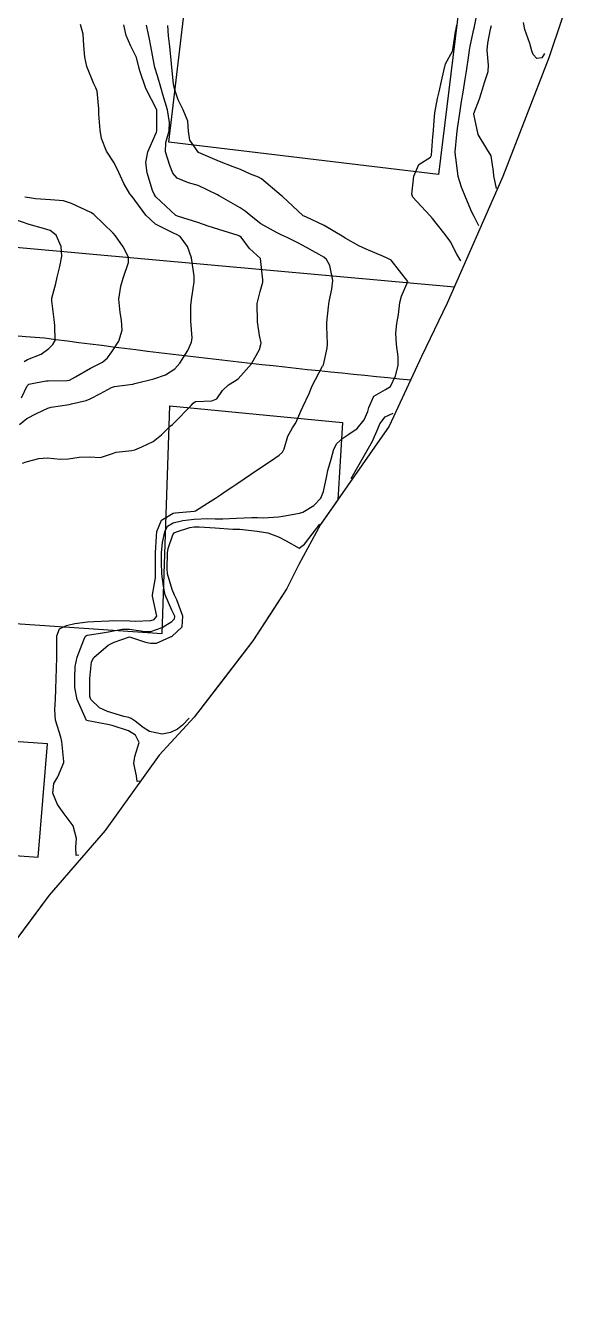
# Model space of a CAD drawing. Header units: metres. Extents: x 292545 to 299085, y 7450245 to 7463078.
# Drawn here: x 296539.7 to 296592.4, y 7459424 to 7459545.2 of the extents above; entities that cross this region are included whole.
import ezdxf

# ---------------------------------------------------------------- set-up
doc = ezdxf.new("R2010")
doc.units = ezdxf.units.M
for name, color, linetype in [('Area', 45, 'Continuous'), ('Curvas de Nivel 1m', 11, 'Continuous'), ('Curvas de Nivel 5m', 15, 'Continuous'), ('Edificações', 30, 'Continuous'), ('Vias Primárias', 230, 'Continuous')]:
    doc.layers.add(name, color=color, linetype=linetype)

msp = doc.modelspace()

# ---------------------------------------------------------------- linework, layer by layer
at = {"layer": 'Area'}
msp.add_polyline3d([(296590.57, 7459545.9, 680.72), (296589.29, 7459542.16, 683.26), (296584.93, 7459530.91, 690.85), (296579.67, 7459518.89, 677.15), (296577.23, 7459513.82, 676.88), (296574.15, 7459507.21, 676.87), (296567.63, 7459497.9, 684.01), (296565.57, 7459494.11, 683.52), (296564.44, 7459491.84, 682.93), (296561.23, 7459486.86, 678.88), (296555.66, 7459479.62, 680.94), (296552.32, 7459476.02, 678.73), (296547.22, 7459468.89, 680.47), (296541.9, 7459462.77, 682.2), (296533.83, 7459451.92, 678.7), (296523.41, 7459439.21, 678.23), (296522.69, 7459438.23, 677.37), (296521.6, 7459436.86, 679), (296520.28, 7459434.82, 679.36), (296516.77, 7459430.9, 672.34), (296514.04, 7459427.29, 682.31), (296512.85, 7459425.63, 680.35), (296510.25, 7459422.07, 681.74)], dxfattribs=at)
at = {"layer": 'Curvas de Nivel 1m', "flags": 128}
for points, elevation in [([(296582.66, 7459526.21), (296582.22, 7459527.09), (296582, 7459527.51), (296581.42, 7459528.88), (296581.02, 7459529.88), (296580.69, 7459530.89), (296580.52, 7459532.44), (296580.44, 7459532.89), (296580.41, 7459533.23), (296580.58, 7459534.89), (296580.65, 7459535.45), (296580.86, 7459536.89), (296581.03, 7459537.99), (296581.18, 7459538.88), (296581.38, 7459540.11), (296581.5, 7459540.88), (296581.71, 7459542.41), (296581.77, 7459542.88), (296581.83, 7459543.24), (296582.2, 7459544.87), (296582.21, 7459544.96), (296582.55, 7459546.55)], 679), ([(296539.09, 7459507.38), (296539.77, 7459507.96), (296540.71, 7459508.42), (296541.78, 7459508.92), (296542.1, 7459509.02), (296543.78, 7459509.28), (296544.02, 7459509.33), (296545.42, 7459509.67), (296545.79, 7459509.81), (296546.78, 7459510.31), (296547.81, 7459510.88), (296548.1, 7459510.99), (296549.81, 7459511.21), (296549.85, 7459511.22), (296550.03, 7459511.26), (296551.82, 7459511.7), (296552.95, 7459512.09), (296553.83, 7459512.66), (296554.3, 7459513.2), (296555.05, 7459514.4), (296555.41, 7459515.19), (296555.45, 7459515.59), (296555.35, 7459517.19), (296555.34, 7459518.63), (296555.39, 7459519.19), (296555.64, 7459520.9), (296555.67, 7459521.18), (296555.67, 7459521.44), (296555.41, 7459523.19), (296555.03, 7459524.26), (296554.34, 7459525.2), (296553.98, 7459525.4), (296553.68, 7459525.52), (296551.99, 7459526.39), (296551.06, 7459527.24), (296550.02, 7459528.66), (296549.76, 7459528.99), (296549.54, 7459529.26), (296548.98, 7459530.22), (296548.51, 7459531.27), (296548.06, 7459532.2), (296547.34, 7459533.29), (296546.87, 7459534.5), (296546.73, 7459535.29), (296546.61, 7459536.8), (296546.6, 7459537.3), (296546.44, 7459539), (296546.33, 7459539.3), (296546.15, 7459539.69), (296545.47, 7459541.31), (296545.28, 7459542.21), (296545.2, 7459543.31), (296545.12, 7459544.4), (296544.87, 7459545.31)], 674), ([(296544.7, 7459466.55), (296544.47, 7459466.51), (296544.44, 7459467.32), (296544.48, 7459468.13), (296544.16, 7459469.32), (296543.32, 7459470.47), (296542.7, 7459471.34), (296542.25, 7459472.44), (296542.34, 7459473.34), (296542.71, 7459473.99), (296543.29, 7459475.33), (296543.29, 7459475.42), (296543.11, 7459477.33), (296542.99, 7459477.75), (296542.51, 7459479.34), (296542.45, 7459480.33), (296542.5, 7459481.34), (296542.54, 7459482.26), (296542.57, 7459483.34), (296542.59, 7459484.23), (296542.61, 7459485.34), (296542.62, 7459486.23), (296542.63, 7459487.34), (296542.87, 7459488), (296543.54, 7459488.34), (296544.33, 7459488.53), (296545.54, 7459488.68), (296546.13, 7459488.7), (296547.55, 7459488.78), (296548.01, 7459488.81), (296549.55, 7459488.78), (296550.05, 7459488.75), (296551.55, 7459488.8), (296551.87, 7459488.9), (296552.12, 7459489.22), (296551.7, 7459491.1), (296551.71, 7459491.23), (296551.98, 7459492.83), (296552, 7459493.23), (296551.99, 7459494.85), (296552, 7459495.23), (296552.07, 7459496.8), (296552.11, 7459497.23), (296552.55, 7459498.32), (296553.66, 7459498.98), (296553.86, 7459499.01), (296555.66, 7459499.17), (296555.78, 7459499.19), (296556.92, 7459499.92), (296557.68, 7459500.41), (296558.14, 7459500.7), (296558.79, 7459501.15), (296559.33, 7459501.51), (296559.7, 7459501.77), (296561.71, 7459503.11), (296562.9, 7459503.92), (296563.73, 7459504.46), (296564.05, 7459504.77), (296564.2, 7459505.09), (296564.54, 7459506.29), (296564.99, 7459507.08), (296565.29, 7459507.55), (296565.78, 7459508.64), (296565.98, 7459509.07), (296566.55, 7459510.31), (296566.85, 7459511.05), (296567.83, 7459512.91), (296567.88, 7459512.99), (296567.91, 7459513.04), (296568.26, 7459514.63), (296568.29, 7459515.04), (296568.24, 7459516.67), (296568.25, 7459517.04), (296568.39, 7459518.54), (296568.47, 7459519.03), (296568.73, 7459520.21), (296568.81, 7459521.03), (296568.52, 7459522.46), (296568.2, 7459523.04), (296567.95, 7459523.24), (296567.52, 7459523.49), (296565.97, 7459524.35), (296565.5, 7459524.6), (296564.54, 7459525.08), (296563.98, 7459525.34), (296563.52, 7459525.56), (296561.99, 7459526.41), (296561.05, 7459527.12), (296560.5, 7459527.62), (296560.01, 7459527.92), (296558.25, 7459528.92), (296558.02, 7459529.07), (296557.88, 7459529.16), (296556.03, 7459530.03), (296555.12, 7459530.28), (296554.04, 7459530.74), (296553.63, 7459531.21), (296553.33, 7459531.94), (296552.94, 7459533.22), (296552.98, 7459534.12), (296553.27, 7459535.22), (296553.32, 7459536), (296553.11, 7459537.22), (296552.67, 7459538.68), (296552.51, 7459539.23), (296552.16, 7459540.45), (296551.92, 7459541.23), (296551.85, 7459541.55), (296551.54, 7459543.24), (296551.38, 7459544.06), (296551.14, 7459545.24)], 676), ([(296550.61, 7459473.58), (296550.24, 7459473.55), (296550.18, 7459474.06), (296549.93, 7459475.25), (296550.04, 7459475.9), (296550.43, 7459477.24), (296550.1, 7459477.94), (296549.42, 7459478.34), (296547.86, 7459478.84), (296547.43, 7459478.94), (296545.43, 7459479.31), (296544.55, 7459481.32), (296544.34, 7459482.44), (296544.33, 7459483.32), (296544.36, 7459484.45), (296544.55, 7459485.32), (296545.2, 7459486.98), (296545.33, 7459487.3), (296545.44, 7459487.39), (296545.52, 7459487.41), (296547.16, 7459487.66), (296547.53, 7459487.73), (296548.81, 7459487.99), (296549.53, 7459487.99), (296551.01, 7459487.75), (296551.53, 7459487.76), (296552.61, 7459488.14), (296553.54, 7459488.69), (296553.8, 7459488.95), (296553.81, 7459489.21), (296553.55, 7459489.77), (296552.89, 7459491.22), (296552.74, 7459492.06), (296552.6, 7459493.22), (296552.54, 7459494.29), (296552.57, 7459495.22), (296552.66, 7459496.2), (296552.87, 7459497.22), (296553.12, 7459497.75), (296553.65, 7459498.07), (296554.57, 7459498.28), (296555.66, 7459498.42), (296556.96, 7459498.47), (296557.66, 7459498.45), (296558.38, 7459498.43), (296559.66, 7459498.5), (296561.12, 7459498.58), (296561.66, 7459498.56), (296562.23, 7459498.54), (296563.66, 7459498.64), (296564.06, 7459498.68), (296565.66, 7459498.97), (296565.95, 7459499.07), (296567.01, 7459499.71), (296567.68, 7459500.41), (296567.91, 7459501.04), (296568.23, 7459502.52), (296568.35, 7459503.03), (296568.64, 7459504.11), (296568.91, 7459505.03), (296569.2, 7459505.57), (296569.75, 7459506.1), (296570.32, 7459506.45), (296571.12, 7459507), (296571.77, 7459507.83), (296572.13, 7459508.63), (296572.23, 7459508.99), (296572.7, 7459510.08), (296573.8, 7459510.7), (296574.29, 7459510.97), (296574.77, 7459512.01), (296575, 7459512.96), (296575.01, 7459513.79), (296574.85, 7459514.96), (296574.8, 7459516.03), (296574.89, 7459516.96), (296575.04, 7459517.81), (296575.17, 7459518.96), (296575.32, 7459519.55), (296575.92, 7459520.95), (296574.33, 7459522.97), (296573.95, 7459523.16), (296573.63, 7459523.3), (296571.96, 7459524.02), (296571.29, 7459524.32), (296570.04, 7459525.02), (296570, 7459525.05), (296569.97, 7459525.06), (296569.87, 7459525.13), (296567.99, 7459526.26), (296566.24, 7459527.06), (296566, 7459527.18), (296565.01, 7459528.07), (296564.02, 7459528.99), (296563.92, 7459529.09), (296562.04, 7459530.67), (296561.76, 7459530.83), (296561.01, 7459531.12), (296560.05, 7459531.57), (296559.37, 7459531.82), (296558.06, 7459532.32), (296556.07, 7459533.18), (296555.24, 7459534.35), (296555.13, 7459535.19), (296555.05, 7459536.15), (296554.61, 7459537.2), (296554.13, 7459538.15), (296553.78, 7459539.21), (296553.69, 7459539.67), (296553.54, 7459541.22), (296553.46, 7459541.93), (296553.36, 7459543.21), (296553.21, 7459544.23), (296553.17, 7459545.22)], 677), ([(296580.95, 7459522.9), (296580.59, 7459523.52), (296579.97, 7459524.7), (296579.84, 7459524.9), (296579.35, 7459525.54), (296578.27, 7459526.92), (296578, 7459527.21), (296576.41, 7459528.94), (296576.3, 7459529.22), (296576.48, 7459530.94), (296576.97, 7459532.03), (296578.07, 7459532.72), (296578.15, 7459532.84), (296578.17, 7459532.92), (296578.31, 7459534.69), (296578.33, 7459534.92), (296578.45, 7459536.58), (296578.49, 7459536.92), (296578.75, 7459538.3), (296578.89, 7459538.91), (296579.13, 7459539.93), (296579.33, 7459540.91), (296579.49, 7459541.58), (296580.18, 7459542.79), (296580.2, 7459542.9), (296580.46, 7459544.64), (296580.51, 7459544.9), (296580.57, 7459545.25)], 678), ([(296588.88, 7459542.55), (296588.63, 7459542.16), (296588.18, 7459542.08), (296587.82, 7459542.45), (296587.69, 7459542.81), (296587.51, 7459543.49), (296587.03, 7459544.82), (296586.91, 7459545.51)], 681), ([(296539.27, 7459509.9), (296539.81, 7459511.04), (296539.98, 7459511.2), (296540.75, 7459511.36), (296541.65, 7459511.52), (296541.81, 7459511.53), (296543.6, 7459511.55), (296543.82, 7459511.59), (296544.4, 7459511.9), (296545.83, 7459512.73), (296546.21, 7459512.92), (296546.95, 7459513.29), (296547.42, 7459513.7), (296547.84, 7459514.27), (296548.52, 7459515.27), (296548.82, 7459516.31), (296548.77, 7459517.27), (296548.64, 7459518.01), (296548.51, 7459519.27), (296548.69, 7459520.5), (296548.92, 7459521.27), (296549.43, 7459522.74), (296549.43, 7459523.26), (296548.93, 7459524.23), (296548.18, 7459525.28), (296547.98, 7459525.51), (296546.12, 7459527.3), (296546, 7459527.39), (296545.84, 7459527.47), (296544.01, 7459528.33), (296543.26, 7459528.58), (296542.02, 7459528.69), (296540.61, 7459528.77), (296540.02, 7459528.86), (296539.6, 7459528.95)], 673), ([(296539.54, 7459513.37), (296539.83, 7459513.56), (296541.14, 7459514.05), (296541.85, 7459514.6), (296542.23, 7459514.97), (296542.48, 7459515.34), (296542.45, 7459516.77), (296542.37, 7459517.35), (296542.15, 7459519.1), (296542.16, 7459519.35), (296542.52, 7459520.74), (296542.67, 7459521.34), (296542.92, 7459522.36), (296543.1, 7459523.34), (296543.04, 7459524.26), (296542.55, 7459525.34), (296541.98, 7459525.77), (296541.37, 7459525.97), (296539.99, 7459526.35), (296538.53, 7459526.86)], 672), ([(296570.55, 7459502.27), (296572.56, 7459505.8), (296573.08, 7459506.98), (296573.28, 7459507.46), (296573.77, 7459508.12), (296574.53, 7459508.46)], 678), ([(296555.19, 7459479.54), (296554.55, 7459478.89), (296554.07, 7459478.5), (296553.42, 7459478.18), (296552.62, 7459478.01), (296551.42, 7459478.28), (296550.83, 7459478.64), (296550.06, 7459479.25), (296549.69, 7459479.51), (296549.44, 7459479.6), (296548.99, 7459479.71), (296547.44, 7459480.18), (296546.67, 7459480.52), (296545.84, 7459481.3), (296545.74, 7459481.59), (296545.75, 7459483.31), (296545.92, 7459484.88), (296546.14, 7459485.3), (296547.51, 7459486.45), (296548.06, 7459486.73), (296549.52, 7459487.26), (296551.04, 7459486.76), (296551.52, 7459486.66), (296552.08, 7459486.66), (296553.35, 7459487.21), (296553.47, 7459487.27), (296553.52, 7459487.29), (296554.52, 7459488.21), (296554.59, 7459489.2), (296554.01, 7459490.76), (296553.8, 7459491.21), (296553.58, 7459491.73), (296553.14, 7459493.21), (296553.1, 7459493.72), (296553.14, 7459495.21), (296553.2, 7459495.64), (296553.64, 7459496.92), (296553.75, 7459497.1), (296553.97, 7459497.21), (296555.24, 7459497.61), (296555.65, 7459497.67), (296556.14, 7459497.68), (296557.65, 7459497.59), (296559.32, 7459497.47), (296559.65, 7459497.47), (296559.98, 7459497.47), (296561.64, 7459497.28), (296562.63, 7459497.1), (296563.64, 7459496.73), (296564.38, 7459496.34), (296565.63, 7459495.67), (296566.12, 7459496.04), (296567.57, 7459497.92)], 678)]:
    msp.add_lwpolyline(points, dxfattribs=dict(at, elevation=elevation))
at = {"layer": 'Curvas de Nivel 5m', "flags": 128}
for points, elevation in [([(296539.38, 7459503.72), (296539.72, 7459503.84), (296540.91, 7459504.17), (296541.73, 7459504.21), (296542.95, 7459504.11), (296543.72, 7459504.13), (296544.74, 7459504.3), (296545.73, 7459504.31), (296546.76, 7459504.26), (296547.73, 7459504.57), (296548.25, 7459504.76), (296549.74, 7459504.91), (296550.02, 7459504.98), (296550.68, 7459505.25), (296551.75, 7459505.76), (296552.57, 7459506.4), (296553.38, 7459507.21), (296553.59, 7459507.39), (296553.77, 7459507.54), (296555.38, 7459509.19), (296555.57, 7459509.4), (296555.79, 7459509.56), (296557.34, 7459509.62), (296557.79, 7459509.82), (296558.35, 7459510.61), (296558.91, 7459511.15), (296559.48, 7459511.48), (296559.82, 7459511.71), (296561.08, 7459513.12), (296561.85, 7459514.5), (296561.99, 7459514.97), (296562, 7459515.11), (296561.86, 7459515.81), (296561.65, 7459517.11), (296561.63, 7459518.84), (296561.68, 7459519.11), (296561.91, 7459519.99), (296562.16, 7459520.87), (296562.18, 7459521.11), (296561.95, 7459523.11), (296560.91, 7459524.08), (296560.11, 7459525.14), (296559.97, 7459525.24), (296559.82, 7459525.29), (296557.98, 7459525.86), (296556.97, 7459526.19), (296555.99, 7459526.52), (296554.07, 7459527.14), (296554, 7459527.16), (296553.92, 7459527.21), (296552.02, 7459528.98), (296551.85, 7459529.23), (296551.7, 7459529.56), (296551.19, 7459531.24), (296551.08, 7459532.22), (296551.26, 7459533.24), (296552.09, 7459535.1), (296552.12, 7459535.23), (296552.12, 7459537.23), (296551.06, 7459539.24), (296550.49, 7459540.92), (296550.42, 7459541.25), (296550.18, 7459542.17), (296549.65, 7459543.26), (296549.2, 7459544.26), (296548.97, 7459545.27)], 675), ([(296584.33, 7459529.75), (296584.1, 7459530.96), (296584.05, 7459531.38), (296583.83, 7459532.85), (296583.42, 7459533.52), (296582.59, 7459534.87), (296582.18, 7459536.8), (296582.19, 7459536.87), (296582.72, 7459538.27), (296582.91, 7459538.86), (296583.21, 7459539.8), (296583.55, 7459540.86), (296583.59, 7459541.44), (296583.46, 7459542.86), (296583.51, 7459543.54), (296583.78, 7459544.85), (296583.85, 7459545.22)], 680)]:
    msp.add_lwpolyline(points, dxfattribs=dict(at, elevation=elevation))
at = {"layer": 'Edificações'}
msp.add_lwpolyline([(296578.85, 7459531.09), (296553.26, 7459534.14), (296556.17, 7459558.78), (296581.77, 7459555.09)], close=True, dxfattribs=at)
at = {"layer": 'Edificações', "elevation": 678.67}
for points in [[(296536.33, 7459488.68), (296552.62, 7459487.57), (296553.34, 7459509.16), (296569.73, 7459507.56), (296569.27, 7459500.24), (296567.63, 7459497.9), (296565.57, 7459494.11), (296565.01, 7459492.98), (296564.44, 7459491.84), (296562.84, 7459489.35), (296561.23, 7459486.86), (296558.45, 7459483.24), (296555.66, 7459479.62), (296552.32, 7459476.02), (296549.77, 7459472.46), (296547.22, 7459468.89), (296544.56, 7459465.83), (296541.9, 7459462.77), (296537.87, 7459457.35)], [(296528.87, 7459467.22), (296540.85, 7459466.37), (296541.73, 7459477.12), (296502.87, 7459479.79)]]:
    msp.add_lwpolyline(points, dxfattribs=at)
at = {"layer": 'Vias Primárias'}
for points, elevation in [([(296663.17, 7459773.47), (296620.06, 7459820.98, 0.451706), (296612.34, 7459820.86, -0.054175), (296593.01, 7459802.67, 0.025389), (296559.85, 7459770.11, 0.000469), (296536.56, 7459740.35, 0.005062), (296511.14, 7459699.1, 0.008627), (296502.13, 7459679.07), (296491.4, 7459650.68), (296482.35, 7459619.27, 0.020956), (296477.94, 7459584.82, 0.051595), (296474.65, 7459537.24, 0.340599), (296486.24, 7459528.92), (296580.34, 7459520.42)], 674.98), ([(296459.03, 7459362.57, 0.024784), (296462.38, 7459391.94, 0.020497), (296467.41, 7459455.74, 0.008026), (296471.02, 7459513.1, -0.264976), (296484.3, 7459521.65, 0.014451), (296541.46, 7459515.59, 0.008945), (296576.21, 7459511.62, 4.447293)], 660.22)]:
    msp.add_lwpolyline(points, format="xyb", dxfattribs=dict(at, elevation=elevation))

doc.saveas('drawing.dxf')
